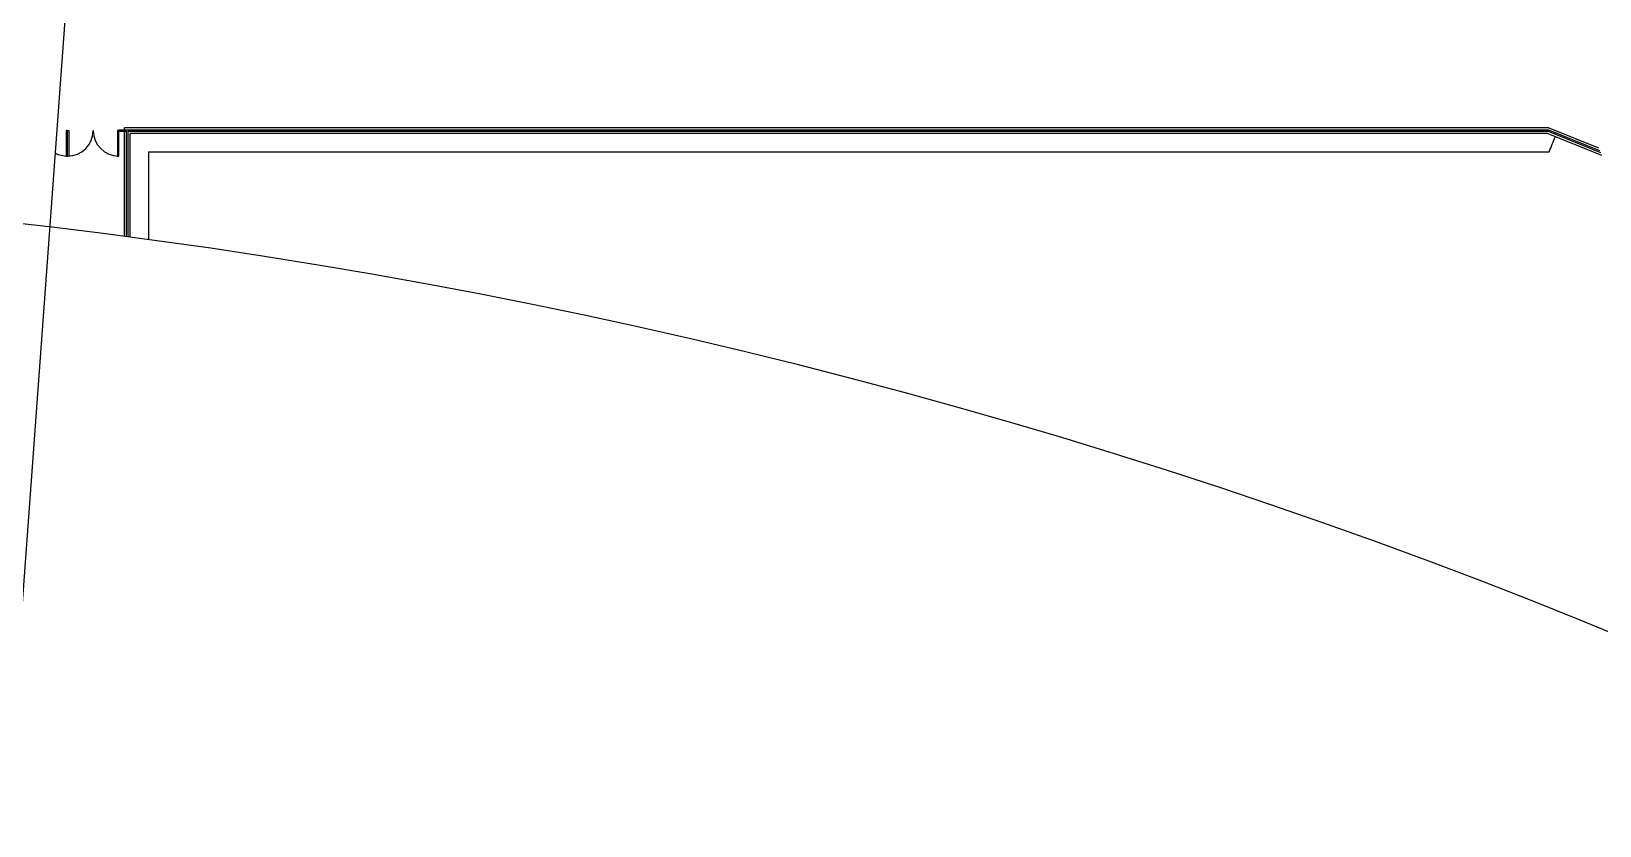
# Model space of a CAD drawing. Extents: x 23317406 to 24383751, y 42324270 to 43451021.
# Drawn here: x 24121636 to 24125313, y 43001758 to 43003622 of the extents above; entities that cross this region are included whole.
import ezdxf

# ---------------------------------------------------------------- set-up
doc = ezdxf.new("R2010")
doc.units = 0
doc.header["$MEASUREMENT"] = 0
doc.layers.add('CT', color=9, linetype='CONTINUOUS')
doc.layers.add('墙', color=7, linetype='CONTINUOUS')

msp = doc.modelspace()

# ---------------------------------------------------------------- linework, layer by layer
at = {"layer": 'CT', "color": 6, "linetype": 'ByBlock'}
for p, q in [((24121580.02527, 43001787.45783, -1), (24121955.63495, 43006945.83074, -1)), ((24121721.33666, 43003389.16408, -1), (24121718.33666, 43003389.16408, -1)), ((24121718.33666, 43003389.16408, -1), (24121718.33666, 43003329.16408, -1)), ((24121721.33666, 43003389.16408, -1), (24121724.33666, 43003389.16408, -1)), ((24121721.33666, 43003329.16408, -1), (24121721.33666, 43003389.16408, -1)), ((24121721.33666, 43003329.16408, -1), (24121721.33666, 43003389.16408, -1)), ((24121724.33666, 43003389.16408, -1), (24121724.33666, 43003329.16408, -1)), ((24121841.33666, 43003389.16408, -1), (24121838.33666, 43003389.16408, -1)), ((24121838.33666, 43003389.16408, -1), (24121838.33666, 43003329.16408, -1)), ((24121841.33666, 43003387.49741, -1), (24121841.33666, 43003390.83074, -1)), ((24121841.33666, 43003390.83074, -1), (24125192.7206, 43003390.83074, -1)), ((24121841.33666, 43003329.16408, -1), (24121841.33666, 43003389.16408, -1)), ((24121841.33666, 43003387.49741, -1), (24121859.66999, 43003387.49741, -1)), ((24125193.6951, 43003395.83074, -1), (24121854.66999, 43003395.83074, -1)), ((24121854.66999, 43003390.83074, -1), (24121854.66999, 43003395.83074, -1)), ((24121854.66999, 43003140.79798, -1), (24121854.66999, 43003387.49741, -1)), ((24121859.66999, 43003140.1367, -1), (24121859.66999, 43003387.49741, -1)), ((24121863.00333, 43003139.69483, -1), (24121863.00333, 43003387.49741, -1)), ((24121863.00333, 43003387.49741, -1), (24125192.07094, 43003387.49741, -1)), ((24125191.09643, 43003382.49741, -1), (24121868.00333, 43003382.49741, -1)), ((24121868.00333, 43003139.03049, -1), (24121868.00333, 43003382.49741, -1)), ((24125191.09643, 43003382.49741, -1), (24125317.16327, 43003331.41609, -1)), ((24125192.07094, 43003387.49741, -1), (24125314.39169, 43003337.93397, -1)), ((24125192.7206, 43003390.83074, -1), (24125312.54299, 43003342.27963, -1)), ((24125193.6951, 43003395.83074, -1), (24125309.76849, 43003348.79869, -1)), ((24121718.33666, 43003329.16408, -1), (24121721.33666, 43003329.16408, -1)), ((24121724.33666, 43003329.16408, -1), (24121721.33666, 43003329.16408, -1)), ((24121838.33666, 43003329.16408, -1), (24121841.33666, 43003329.16408, -1)), ((24121911.33666, 43003339.16408, -1), (24125194.49114, 43003339.16408, -1)), ((24121911.33666, 43003339.16408, -1), (24121911.33666, 43003133.19577, -1))]:
    msp.add_line(p, q, dxfattribs=at)
for centre, radius, start, end in [((24121721.33666, 43003389.16408, -1), 60, 270, 360), ((24121841.33666, 43003389.16408, -1), 60, 180, 270), ((24112944.30332, 43008300.3309, -1), 13216.66667, 337.9526924, 338.121271674), ((24121721.33666, 43003389.16408, -1), 60, 241.61256765, 270), ((24120028.00333, 42989309.87757, -1), 13951.024, 56.115546356, 123.884453644)]:
    msp.add_arc(centre, radius, start, end, dxfattribs=at)
at = {"layer": '墙', "ltscale": 5000}
for start, end in [(67.1172342395, 67.1172342395), (66.2587266313, 66.2587266313), (64.4772342395, 64.4772342395), (64.9387266313, 64.9387266313)]:
    msp.add_arc((23850578.58196, 42857442.58139), 533172.67138, start, end, dxfattribs=at)
at = {"layer": '墙'}
for centre, start, end in [((23850634.74669, 42857737.27781), 79.4743453394, 79.4743453394), ((23850639.30178, 42857736.37231), 78.1227654233, 78.1227654233), ((23850644.55659, 42857735.23786), 77.5606287088, 77.5606287088), ((23850649.0789, 42857734.18074), 76.2090487927, 76.2090487927)]:
    msp.add_arc(centre, 530172.67138, start, end, dxfattribs=at)

doc.saveas('drawing.dxf')
